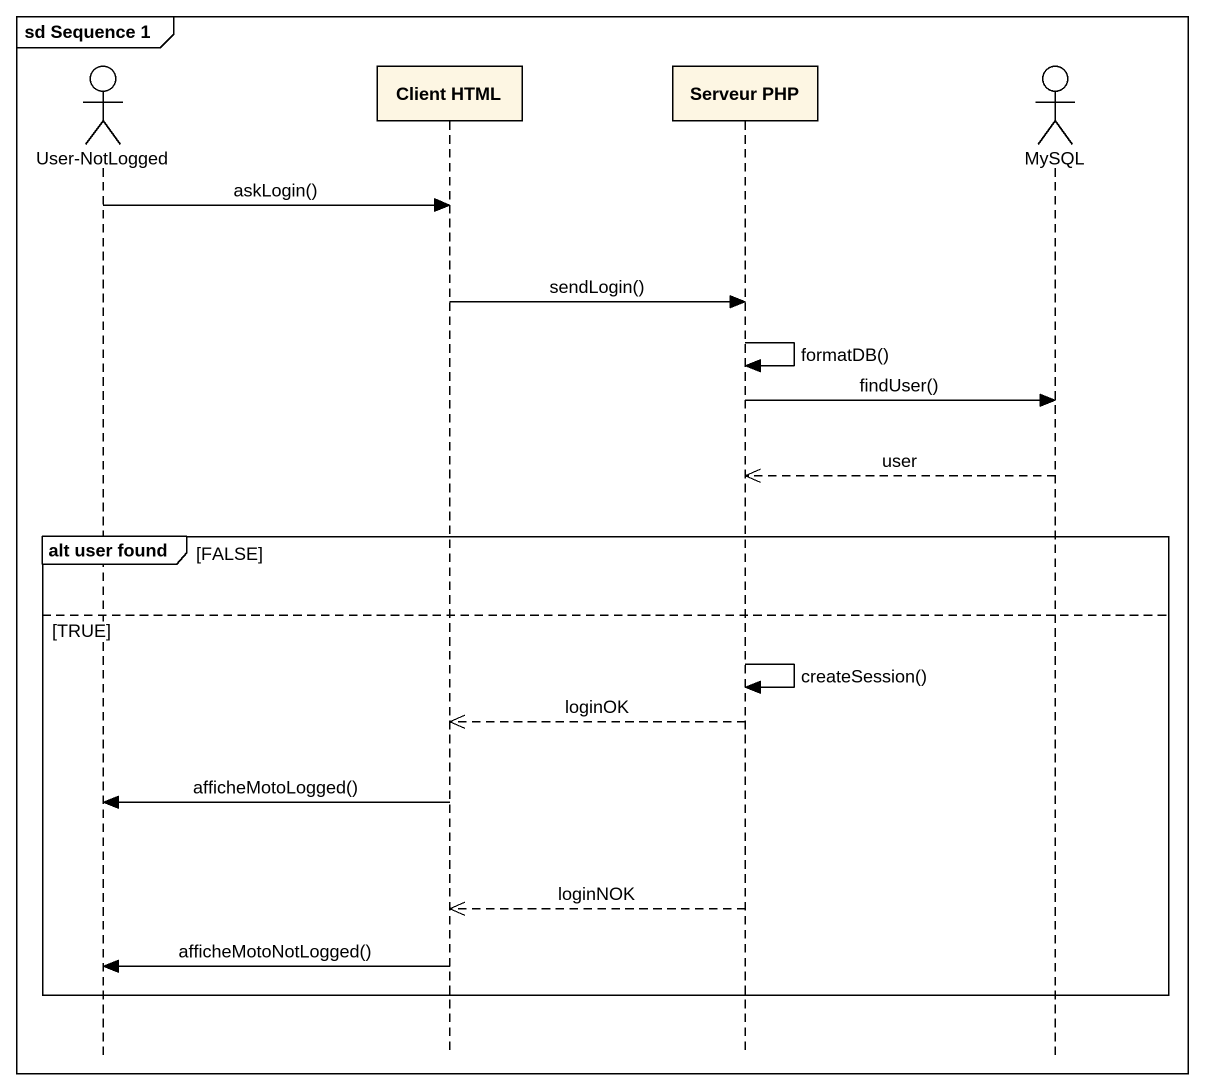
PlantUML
@startuml
mainframe sd Sequence 1
hide footbox
actor "User-NotLogged" as User_NotLogged
participant "Client HTML" as Client_HTML
participant "Serveur PHP" as Serveur_PHP
actor MySQL

User_NotLogged -> Client_HTML : askLogin()
Client_HTML -> Serveur_PHP : sendLogin()
Serveur_PHP -> Serveur_PHP : formatDB()
Serveur_PHP -> MySQL : findUser()
MySQL -->> Serveur_PHP : user
group alt user found [FALSE]
else TRUE
  Serveur_PHP -> Serveur_PHP : createSession()
  Serveur_PHP -->> Client_HTML : loginOK
  Client_HTML -> User_NotLogged : afficheMotoLogged()
  Serveur_PHP -->> Client_HTML : loginNOK
  Client_HTML -> User_NotLogged : afficheMotoNotLogged()
end
@enduml
